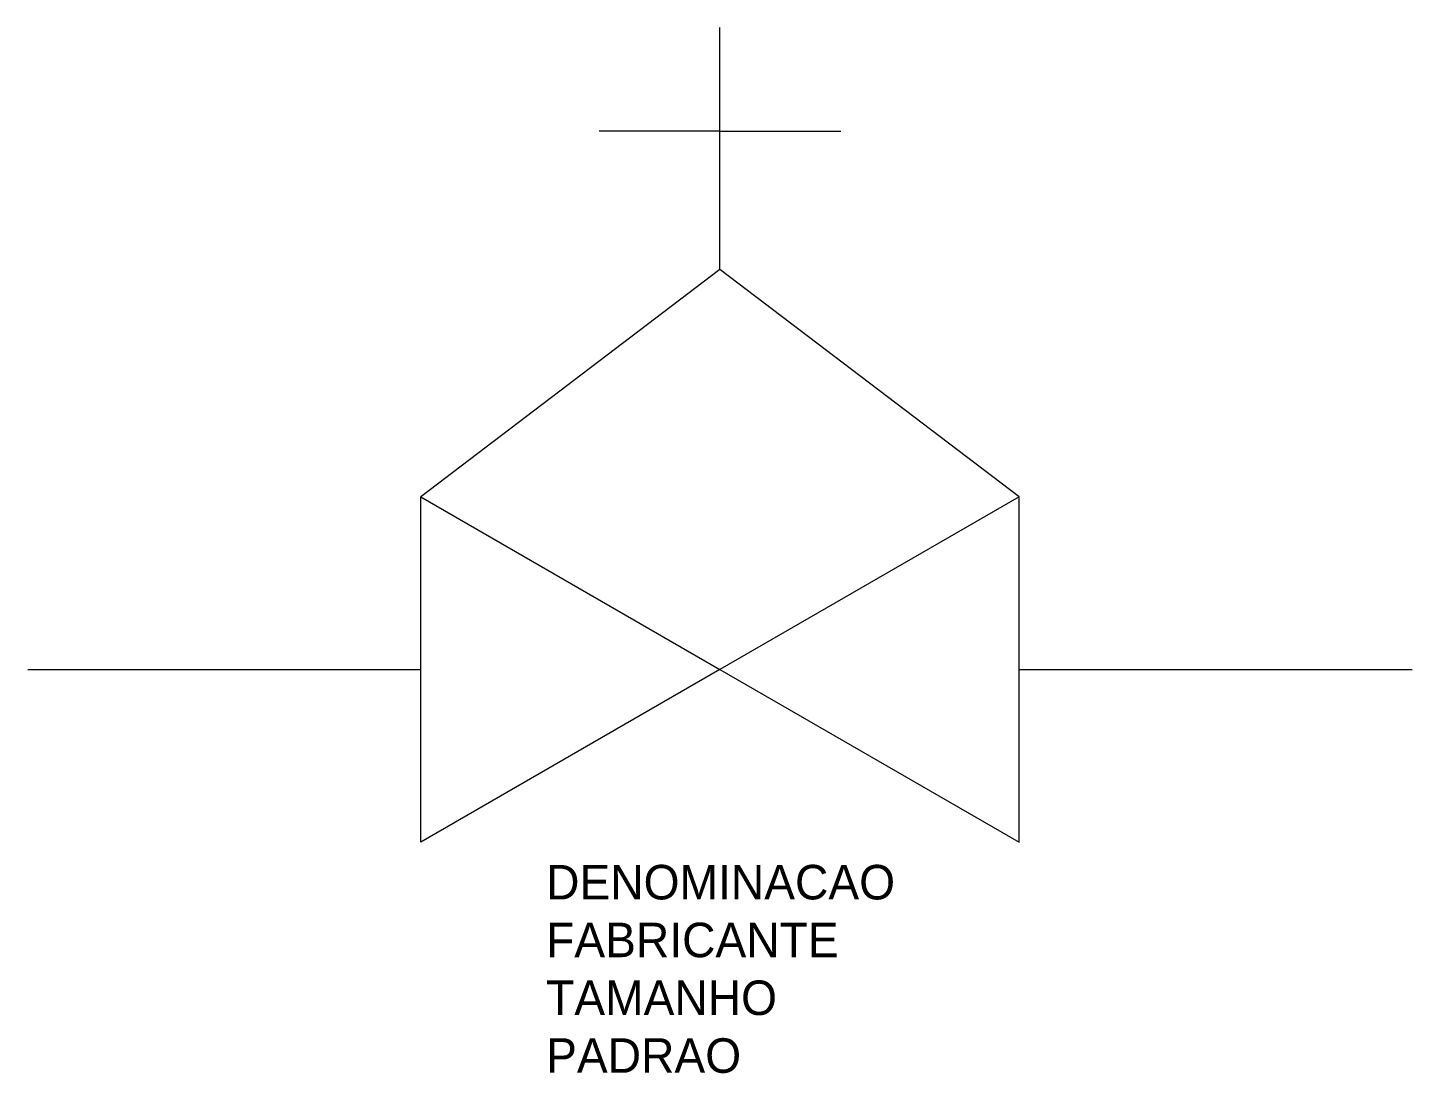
# Model space of a CAD drawing. Extents: x 94 to 294, y 125 to 276.
import ezdxf

# ---------------------------------------------------------------- set-up
doc = ezdxf.new("R2010")
doc.units = 0
doc.layers.add('TUPY', color=3, linetype='CONTINUOUS')

msp = doc.modelspace()

# ---------------------------------------------------------------- linework, layer by layer
at = {"layer": 'TUPY', "color": 0}
for p, q in [((194.27, 240.98), (194.27, 275.98)), ((194.27, 260.98), (176.77, 260.98)), ((194.27, 260.98), (211.77, 260.98)), ((194.27, 240.98), (150.97, 208.02)), ((237.58, 208.02), (194.27, 240.98)), ((94.06, 183.02), (150.97, 183.02)), ((237.58, 183.02), (294.49, 183.02))]:
    msp.add_line(p, q, dxfattribs=at)
for points in [[(150.97, 158.02), (150.97, 208.02), (194.27, 183.02)], [(237.58, 158.02), (237.58, 208.02), (194.27, 183.02)]]:
    msp.add_lwpolyline(points, close=True, dxfattribs=at)

# ---------------------------------------------------------------- texts
at = {"layer": 'TUPY', "color": 0, "flags": 1}
for tag, p, s in [('DENOMINACAO', (169.1, 149.73), 'VALVULA DE BLOQUEIO'), ('FABRICANTE', (169.1, 141.36), ''), ('TAMANHO', (169.1, 132.99), ''), ('PADRAO', (169.1, 124.62), '')]:
    msp.add_attdef(tag, p, s, height=5, dxfattribs=at)

doc.saveas('drawing.dxf')
